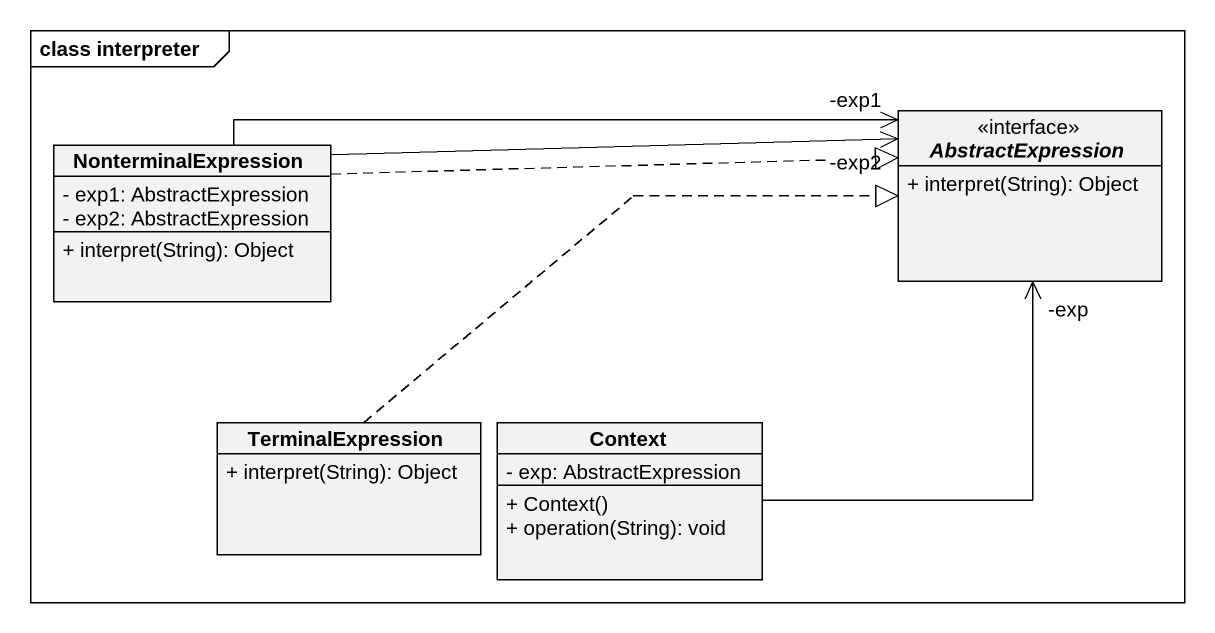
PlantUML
@startuml
mainframe class interpreter
hide circle
hide empty members
skinparam classAttributeIconSize 0
class NonterminalExpression {
  - exp1: AbstractExpression
  - exp2: AbstractExpression
  + interpret(String): Object
}
interface AbstractExpression <<interface>> {
  + interpret(String): Object
}
class TerminalExpression {
  + interpret(String): Object
}
class Context {
  - exp: AbstractExpression
  + Context()
  + operation(String): void
}
NonterminalExpression -right-> "-exp1" AbstractExpression
NonterminalExpression -right-> "-exp2" AbstractExpression
NonterminalExpression .right.|> AbstractExpression
TerminalExpression .right.|> AbstractExpression
Context -up-> "-exp" AbstractExpression
@enduml
